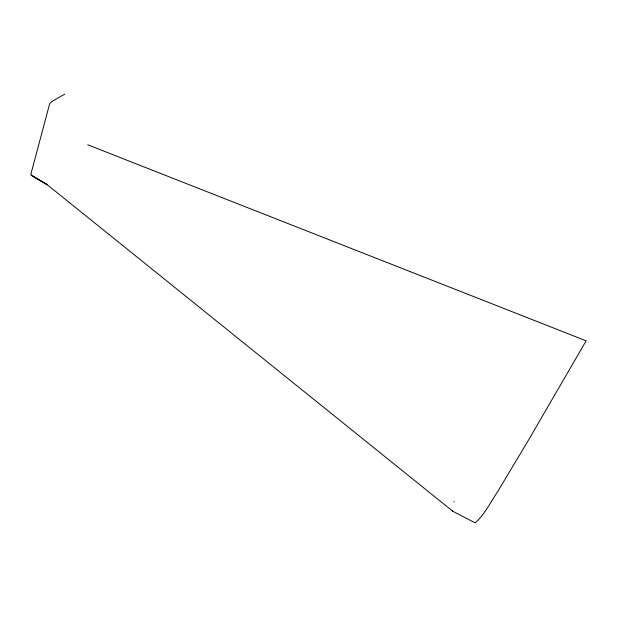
<?xml version="1.0" encoding="UTF-8"?>
<svg xmlns="http://www.w3.org/2000/svg" width="617" height="617" viewBox="0 0 617 617"><rect width="100%" height="100%" fill="white"/><g stroke="black" fill="none" stroke-linecap="round" stroke-linejoin="round"><path stroke-width="0.93" d="M453.95 502.007L454.205 501.521M64.692 94.154L51.928 101.52L49.761 103.394L30.95 173.917L31.12 175.151L46.961 184.506L452.77 511.254L475.159 522.846C484.6 514.678 490.422 502.354 497.449 491.973L528.53 440.052L586.15 340.823L87.761 144.802M46.961 184.506L31.12 175.151L47.231 184.745M452.23 510.837L452.77 511.254"/></g></svg>
